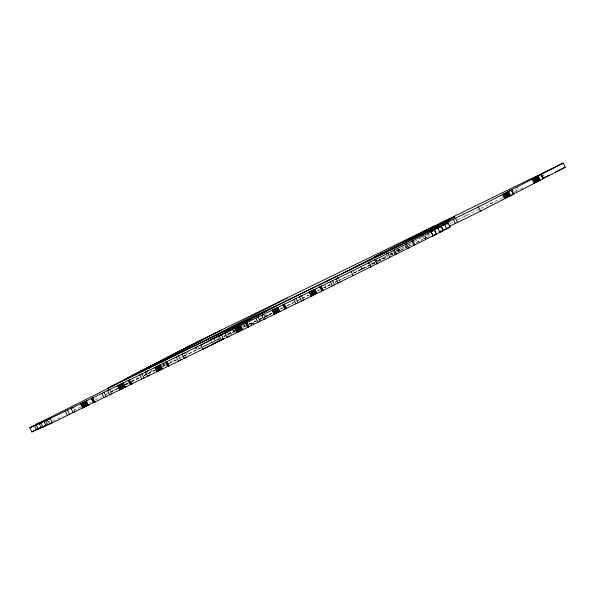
<?xml version="1.0" encoding="UTF-8"?>
<svg xmlns="http://www.w3.org/2000/svg" width="595" height="595" viewBox="0 0 595 595"><rect width="100%" height="100%" fill="white"/><g stroke="black" fill="none" stroke-linecap="round" stroke-linejoin="round"><path stroke-width="0.45" stroke-dasharray="2.98 2.23" d="M245.348 326.201L245.006 326.372L244.181 324.714M361.47 267.4L362.296 269.066L362.943 268.717L353.512 273.306M117.423 388.349L110.015 392.187L119.364 387.687M125.657 384.08L128.126 382.801M131.413 381.097L138.821 377.26M145.411 373.846L153.636 369.577M162.688 364.884L165.157 363.605M125.099 384.883L127.218 383.782L126.393 382.124M131.532 381.722L138.687 378.182M144.444 375.2L154.321 370.075M162.554 365.806L165.023 364.527M169.962 361.968L174.9 359.41M185.595 353.861L189.716 351.727M204.621 345.963L219.436 338.287M223.549 336.153L234.251 330.604M242.477 326.335L244.947 325.056M223.988 336.539L225.401 335.811M260.543 318.682L271.96 313.059M251.06 324.253L256.601 321.382M259.234 319.909L262.135 318.511L258.55 320.266M271.915 313.439L265.526 316.756L264.701 315.09M251.142 324.32L253.849 322.914L253.024 321.248M264.284 317.462L269.111 315L264.098 317.455M297.255 300.765L299.374 299.664M330.686 284.365L328.566 285.466L330.21 284.663M335.007 282.298L336.42 281.561M374.991 262.008L353.058 273.388L371.131 264.604M375.809 261.584L392.164 253.106M395.742 251.358L406.177 245.839M406.995 245.415L411.086 243.296M414.358 241.6L422.532 237.36M426.794 235.27L429.508 233.857L426.637 235.256M370.633 260.774L372.284 264.106L374.404 263.005L371.949 264.202M378.018 261.302L387.36 256.676M467.038 215.152L464.918 216.253L463.26 212.921M396.434 248.167L398.129 251.492L400.204 250.398L396.991 251.968M396.523 252.273L405.939 247.594L404.288 244.262M492.831 202.545L490.719 203.646L489.886 201.98M422.234 235.561L423.885 238.893L426.005 237.792L424.354 234.46M516.981 186.614L518.632 189.939L516.519 191.04L515.687 189.374M411.219 243.355L408.259 244.843M201.103 347.763L184.532 355.922M234.846 331.303L224.129 336.577M351.496 274.317L334.873 282.469M52.903 421.082L62.877 416.098M73.676 410.699L81.151 406.965M89.458 402.815L91.117 401.982M95.274 399.907L101.916 396.59M106.074 394.515L109.398 392.849M110.224 392.44L117.706 388.699M126.006 384.548L128.505 383.306M377.832 260.603L384.891 256.988L382.54 258.104M393.317 253.842L390.551 255.21L389.725 253.544M162.673 366.542L164.726 365.531M317.7 290.791L319.046 290.129M405.18 246.367L405.946 245.988M446.897 225.059L449.351 223.861M450.17 223.46L452.631 222.255M457.54 219.853L502.753 197.763M514.541 191.94L518.632 189.939M520.528 189.076L522.938 187.901M423.246 237.011L426.117 235.62M395.556 251.358L399.141 249.603M125.582 384.586L127.218 383.782M144.295 375.445L147.493 373.876M148.296 373.489L155.912 369.83M163 366.304L165.477 365.092M176.172 359.863L167.485 364.17M182.791 356.636L185.268 355.423M200.612 347.926L183.148 356.517M201.415 347.532L219.667 338.614L217.547 339.708L219.191 338.912M227.9 334.591L235.397 330.924M242.894 327.265L245.393 326.045M249.558 324.007L256.222 320.75L254.102 321.85L255.738 321.047M280.297 308.983L282.804 307.764M286.969 305.726L293.982 302.364M301.851 298.459L308.441 295.239M317.507 290.806L319.976 289.601M323.271 287.987L329.861 284.767M337.216 281.175L350.678 274.6M390.573 255.106L393.786 253.537M407.545 246.813L412.357 244.456M416.374 242.5L422.792 239.361M423.595 238.967L426.005 237.792M438.961 231.462L441.371 230.28M125.917 384.482L127.553 383.686M203.364 346.654L219.22 338.971M372.284 264.106L374.746 262.901M423.885 238.893L429.62 236.089M131.792 381.693L139.996 377.691M144.094 375.683L147.374 374.084M148.2 373.682L154.76 370.477M176.425 359.886L169.538 363.181M180.478 357.907L183.721 356.323M249.164 324.342L255.813 321.099M259.97 319.069L263.288 317.44M264.12 317.038L272.428 312.977M280.766 308.902L282.432 308.091M287.415 305.659L294.064 302.409M298.214 300.378L301.539 298.757M302.372 298.348L309.021 295.098M329.972 284.864L325.063 287.259L325.71 286.909L324.885 285.243M362.296 269.066L371.213 264.708M372.031 264.314L374.463 263.124M378.517 261.146L387.434 256.78L386.609 255.121M400.145 250.577L408.349 246.568M409.167 246.166L411.628 244.962M416.545 242.559L422.286 239.755M425.566 238.149L429.664 236.148L427.969 232.757M253.849 322.914L250.272 324.662L249.439 322.996M398.129 251.492L399.55 250.807L398.724 249.141M323.866 287.772L325.71 286.909L324.855 285.25M243.816 326.893L245.49 326.09M543.198 174.841L544.023 176.499M405.783 245.296L407.025 247.795M402.168 245.363L403.819 248.695M399.119 248.963L399.877 250.681M398.977 249.022L399.803 250.688M398.836 249.134L399.662 250.8M398.501 249.312L399.327 250.971M398.36 249.312L399.186 250.978M397.884 249.543L398.71 251.209M391.837 252.496L392.663 254.162M391.146 252.838L391.971 254.504M390.439 253.187L391.265 254.853M379.312 258.535L380.138 260.201M361.329 267.408L362.154 269.074M360.853 267.638L361.678 269.297M353.4 271.283L354.226 272.949M338.644 278.698L339.886 281.197M302.096 296.555L303.331 299.054M264.894 315.097L265.72 316.763M264.173 315.082L265.415 317.581M249.632 323.003L250.458 324.669M243.214 323.048L244.865 326.38M233.961 330.084L235.204 332.583M233.768 330.076L235.01 332.575M233.381 329.965L234.214 331.631M231.976 328.596L233.627 331.921M230.377 331.839L231.619 334.33M230.6 332.657L231.425 334.323M227.625 332.94L228.867 335.439M218.7 337.997L219.525 339.663M214.096 338.072L215.754 341.404M211.537 341.5L212.363 343.166M197.339 345.479L198.99 348.804M195.963 346.171L197.614 349.496M195.324 346.491L196.982 349.823M194.743 346.788L196.402 350.113M185.038 354.784L185.863 356.45M162.42 362.526L164.071 365.851M148.482 372.649L149.308 374.307M110.157 390.342L111.391 392.841M73.602 408.2L74.844 410.699M48.842 421.082L49.668 422.748M47.697 420.665L48.53 422.331M47.511 420.658L48.336 422.324"/><path stroke-width="0.89" d="M156.269 363.567L150.654 366.252M449.396 226.36L480.477 211.173L513.864 193.977L511.826 189.79L478.41 207.015L236.922 325.086M513.864 193.977L511.544 195.071M512.355 194.654L565.25 167.225L563.182 163.067L200.575 340.184L107.948 388.029L427.552 231.924L448.028 222.887L437.66 228.153L441.245 226.405L443.312 230.57L432.944 235.836L436.529 234.08L434.462 229.923L405.366 244.463L406.4 244.002L408.468 248.167L407.434 248.628M199.794 341.032L192.676 344.602L197.659 342.162M437.92 225.393L448.228 220.18L436.879 225.81L440.739 223.936M416.916 235.984L416.329 236.289L417.578 235.709M428.147 230.488L431.487 228.725M435.302 226.74L431.717 228.547L434.61 227.126M435.614 226.636L438.455 225.215M127.598 378.07L136.285 373.697L135.058 374.315M129.65 377.022L139.81 371.964M187.15 347.212L188.37 346.647M427.046 230.986L427.812 230.615L427.411 230.808M163.268 359.603L188.831 346.744L186.495 347.897M140.442 371.83L142.495 370.73L128.989 377.334M430.378 229.35L432.721 228.116M511.826 189.79L509.476 190.906L563.182 163.067M45.636 420.695L93.036 397.691L92.426 398.033L94.493 402.198L95.133 401.848L52.36 422.777L47.704 424.852L45.636 420.695L49.668 418.679L40.877 422.814L42.944 426.979L51.735 422.844L50.084 423.573M111.808 393.667L109.688 394.768L107.621 390.603L130.022 379.617L129.405 379.96L131.473 384.125L132.112 383.775L94.493 402.198M303.748 299.887L301.628 300.988L299.56 296.823L321.553 286.039L320.921 286.381L322.988 290.546L323.62 290.204L285.994 308.619L283.927 304.462L284.574 304.112L261.644 315.35L263.711 319.515L265.831 318.414M285.994 308.619L286.634 308.277L248.762 326.819L246.694 322.654L247.334 322.304L225.089 333.207L227.156 337.372L229.276 336.272M193.048 344.527C193.985 343.999 190.355 345.769 193.055 344.438M415.057 236.944L416.076 236.431M176.12 353.304C171.538 355.408 183.29 349.734 175.614 353.564M190.883 345.546L190.318 345.814M434 227.476L433.115 227.937M248.762 326.819L249.402 326.469L168.712 365.925L166.645 361.767L167.262 361.418L129.405 379.96M168.712 365.925L169.33 365.583M429.724 229.343L430.832 229.06M421.967 233.575L420.71 234.207L425.209 232.043M452.609 217.896L452.088 218.172L454.944 216.818L406.043 241.503L433.242 227.424M433.324 227.811L432.848 227.982L433.212 227.788M39.753 428.221L31.87 431.911L29.75 427.775L40.096 422.517L36.704 424.272M36.511 424.265L126.438 379.141L236.267 325.406M111.562 386.326L113.682 385.225M137.906 372.715L150.23 366.609M148.43 367.264L145.924 368.558L146.801 368.134M152.692 365.055L151.056 365.903L170.765 356.108L168.021 357.379M153.19 364.795L168.288 357.335M156.463 363.099L158.099 362.251M179.839 350.976L182.345 349.682M123.031 380.718L125.151 379.625M176.834 352.731L178.887 351.697M149.561 367.1L150.899 366.408L146.571 368.498M154.306 364.646L133.756 374.954M193.62 344.26L162.494 359.96M196.767 342.631L176.165 352.887L178.44 351.757M136.619 374.017L221.392 330.069M73.192 407.367L71.073 408.468L73.14 412.625L75.253 411.532M148.118 368.461L150.238 367.368M164.599 360.414L166.719 359.313M92.426 398.033L109.74 389.509L107.621 390.603M181.081 352.359L183.201 351.258M202.553 341.805L287.325 297.857M215.487 335.55L217.599 334.45M147.657 370.983L145.537 372.076L147.605 376.241L149.724 375.14M252.035 317.685L254.154 316.592M38.772 428.437L40.802 427.381M166.645 361.767L184.212 353.118L182.092 354.218L184.153 358.383L186.272 357.283M229.358 330.158L225.966 331.921L236.527 326.662L233.136 328.418M214.289 338.079L200.731 345.115L202.791 349.272L219.942 340.496M217.681 336.324L229.551 330.173M232.942 328.41L244.813 322.259M248.204 320.504L260.075 314.346M263.459 312.591L277.039 305.555M289.46 299.404L291.58 298.303M182.092 354.218L227.208 332.107L225.089 333.207M326.499 281.301L328.618 280.2M246.694 322.654L263.764 314.249L261.644 315.35M359.73 264.693L349.406 270.048L434.179 226.1L423.863 231.448M370.216 259.941L372.336 258.84M283.927 304.462L301.68 295.722L299.56 296.823M413.994 237.517L414.722 237.137M418.359 235.233L419.23 234.78M419.601 234.623L420.397 234.214M420.628 234.125L422.316 233.218M423.99 232.385L424.964 231.879M427.664 230.406L430.802 228.852L428.906 229.804M431.211 228.629L432.491 227.93L430.207 229.09M424.421 232.325L423.766 232.66L432.766 228.116M424.808 232.124L425.864 231.7L423.216 232.987L427.277 230.972L422.1 233.523M427.634 230.659L429.597 229.744L429.248 229.915M429.121 229.975L430.602 229.142M430.044 229.41L430.668 229.082M131.473 384.125L169.188 365.642M435.756 226.613L438.069 225.423M447.12 220.738L447.626 220.477L444.048 222.277M396.017 247.334L398.137 246.233M320.921 286.381L338.228 277.865L336.108 278.966L338.176 283.123L340.295 282.03M421.818 234.728L423.938 233.627M449.738 221.02L447.619 222.121L450.095 227.052L439.727 232.318L443.111 230.562M221.333 339.663L222.917 338.845M221.295 339.79L223.333 338.733L221.898 339.433M436.336 234.073L434.268 229.915L430.877 231.671L441.245 226.405M322.988 290.546L436.529 234.08M452.721 217.837L453.278 217.547L439.17 224.464M176.894 352.939L164.376 359.075M186.488 347.525L193.784 343.895L185.097 348.261L192.75 344.527M200.522 340.69L197.942 342.021M142.361 370.841L143.023 370.499M439.028 224.538L437.615 225.252M439.14 224.806L438.203 225.282L439.727 224.516M429.821 229.655C432 228.361 428.006 230.444 429.664 229.633M181.073 350.373L186.458 347.673L186.064 347.859M164.25 359.068L165.73 358.302M157.757 362.853L140.606 371.317L144.525 369.369M417.69 235.605L415.801 236.594M187.455 347.257L190.214 345.717M170.125 356.174C173.286 354.613 161.409 360.473 168.973 356.665M175.503 353.653L170.044 356.383M192.319 344.654L201.913 339.946L189.121 346.424M170.036 356.457L168.973 357M157.735 362.474L162.785 359.96L162.39 360.154M134.522 374.508L132.968 375.281L142.272 370.603M437.213 225.453L433.457 227.32M415.801 236.587L415.384 236.795M432.989 227.982L433.926 227.476M29.75 427.775L40.148 422.919L38.489 423.655M42.944 426.979L46.975 424.964L38.184 429.099L36.117 424.934L44.908 420.799L40.877 422.814M432.944 228.026L433.405 227.677M388.885 257.895L389.918 257.434L387.858 253.277L368.268 263.005L369.309 262.544L371.369 266.701L370.335 267.162M406.4 244.002L386.817 253.738L387.858 253.277M336.108 278.966L369.309 262.544M38.184 429.099L42.215 427.084L40.557 427.82M424.287 232.162L427.53 230.548M432.818 228.071L433.681 227.558M427.069 230.957L425.023 232.013M416.902 236.029L417.571 235.709M155.347 363.798L156.485 363.225L153.956 364.43M132.737 375.594L127.598 378.078M432.617 228.168L432.119 228.413M413.101 237.963L415.92 236.565L414.172 237.405M186.317 347.77L185.038 348.41L185.878 348.008M173.271 354.442L170.988 355.572L184.264 349.072L182.241 350.105M148.162 367.479L164.875 359.157L159.958 361.663M146.333 368.521L159.542 361.924L156.44 363.508M157.906 362.675L159.624 361.827M403.113 242.202L412.499 237.442L410.148 238.558M430.646 228.911L436.061 226.122L432.617 227.84M435.005 226.888L434.432 227.164M140.16 371.972L135.177 374.404L144.414 369.755L140.747 371.503M373.437 257.59L382.823 252.823L380.473 253.939M31.87 431.911L38.058 428.787M163.766 359.343L161.126 360.689L164.436 359.135M425.247 231.663L428.355 230.124M435.919 226.442L436.864 225.974M420.107 234.333L426.57 231.046M428.296 230.317L436.418 226.279L434.871 227.015M421.498 233.679L416.745 236.096M428.787 230.153L426.362 231.395M543.138 178.031L548.865 175.235M555.418 172.029L565.25 167.225M216.163 342.237L219.748 340.489M212.772 343.992L215.643 342.594M433.026 227.922L432.178 228.368M435.555 226.636L436.083 226.375M441.579 223.519L444.569 222.069M433.205 227.543L434.9 226.725M431.94 228.197L433.688 227.357M442.732 230.332L450.095 227.052M541.398 174.454L543.533 178.597M541.301 174.521L543.369 178.686M541.175 174.551L543.242 178.716M540.996 174.685L543.064 178.85M538.148 176.157L540.215 180.322M537.724 176.38L539.791 180.545M537.196 176.648L539.263 180.813M536.593 176.953L538.654 181.118M535.916 177.288L537.984 181.453M535.195 177.652L537.263 181.817M534.436 178.024L536.504 182.189M533.663 178.411L535.723 182.576M532.882 178.798L534.95 182.963M532.116 179.169L534.184 183.334M511.722 189.835L513.79 193.992M511.633 189.909L513.701 194.067M511.499 189.931L513.567 194.096M511.328 190.065L513.396 194.23M508.48 191.545L510.547 195.703M508.048 191.761L510.116 195.926M507.528 192.029L509.595 196.194M506.918 192.334L508.985 196.499M506.248 192.676L508.316 196.833M505.519 193.033L507.587 197.198M504.768 193.412L506.828 197.57M503.987 193.792L506.055 197.957M503.206 194.178L505.274 198.343M502.44 194.558L504.508 198.715M478.41 207.015L480.477 211.173M455.473 218.216L457.54 222.381M453.353 219.317L455.42 223.482M444.629 224.65L446.696 228.815M441.051 226.397L442.702 229.73M437.853 228.16L439.921 232.325M433.101 235.858L431.04 231.693L433.056 235.88M412.856 240.782L414.923 244.947M411.822 241.243L413.889 245.408M394.306 250.049L396.374 254.214M393.273 250.51L395.34 254.675M375.757 259.316L377.825 263.481M374.724 259.777L376.791 263.942M351.169 271.603L353.237 275.768M332.493 280.662L334.561 284.827M330.374 281.762L332.441 285.927M321.129 286.225L322.78 289.557M320.757 286.396L322.825 290.561M320.288 286.626L322.349 290.791M319.708 286.909L321.776 291.074M314.896 289.259L316.964 293.424M314.242 289.579L316.309 293.744M313.55 289.921L315.618 294.079M312.844 290.271L314.911 294.436M312.13 290.628L314.197 294.785M311.43 290.977L313.498 295.142M310.754 291.319L312.821 295.484M310.114 291.639L312.182 295.804M309.534 291.937L311.601 296.102M309.021 292.197L311.088 296.362M295.946 298.526L298.013 302.684M293.826 299.62L295.894 303.785M285.637 306.67L286.47 308.336M284.269 304.283L286.336 308.448M284.142 304.29L286.21 308.455M283.778 304.469L285.845 308.634M283.302 304.7L285.369 308.857M282.722 304.982L284.789 309.14M277.902 307.332L279.97 311.497M277.248 307.652L279.315 311.817M276.563 307.994L278.624 312.159M275.849 308.344L277.917 312.509M275.143 308.701L277.211 312.866M274.444 309.05L276.504 313.215M273.767 309.393L275.835 313.55M273.127 309.712L275.195 313.877M272.547 310.01L274.615 314.167M272.041 310.27L274.109 314.428M258.029 317.053L260.097 321.218M255.91 318.154L257.977 322.312M246.91 322.483L248.978 326.648M246.546 322.661L248.613 326.826M246.07 322.892L248.137 327.049M245.49 323.174L247.557 327.332M240.67 325.524L242.738 329.69M240.016 325.852L242.083 330.009M239.324 326.186L241.392 330.351M238.617 326.536L240.685 330.701M237.911 326.893L239.971 331.058M237.204 327.243L239.272 331.408M236.535 327.585L238.595 331.75M235.895 327.904L237.963 332.07M235.315 328.202L237.383 332.36M234.809 328.462L236.877 332.627M221.474 334.911L223.542 339.076M219.362 336.011L221.422 340.176M178.478 355.922L180.545 360.087M176.358 357.022L178.426 361.187M167.812 363.255L168.638 364.921M167.277 362.429L168.519 364.928M166.496 361.775L168.564 365.932M166.027 361.998L168.088 366.163M165.447 362.281L167.507 366.446M160.62 364.638L162.688 368.803M159.966 364.958L162.033 369.123M159.281 365.3L161.342 369.465M158.575 365.65L160.635 369.815M157.861 366.007L159.929 370.164M157.162 366.356L159.222 370.521M156.485 366.699L158.553 370.856M155.845 367.018L157.913 371.183M155.265 367.308L157.333 371.473M154.76 367.576L156.827 371.734M141.922 373.779L143.99 377.944M139.803 374.88L141.87 379.045M130.982 382.28L131.807 383.946M130.863 382.295L131.688 383.961M129.256 379.967L131.324 384.132M128.78 380.198L130.848 384.363M128.2 380.48L130.268 384.645M123.388 382.83L125.456 386.995M122.734 383.15L124.801 387.315M122.049 383.492L124.11 387.657M121.335 383.842L123.403 388.007M120.621 384.199L122.689 388.364M119.922 384.548L121.99 388.714M119.245 384.891L121.313 389.056M118.606 385.21L120.673 389.375M118.026 385.508L120.093 389.673M117.52 385.768L119.588 389.933M104.006 392.306L106.074 396.471M101.886 393.407L103.954 397.572M92.894 397.75L93.72 399.416M92.642 397.869L94.828 402.019M92.27 398.04L94.337 402.205M91.794 398.271L93.861 402.436M91.213 398.553L93.281 402.718M86.409 400.904L88.477 405.069M85.754 401.223L87.822 405.388M85.063 401.565L87.13 405.723M84.356 401.915L86.424 406.073M83.65 402.265L85.71 406.43M82.943 402.622L85.011 406.779M82.266 402.956L84.334 407.121M81.634 403.284L83.702 407.441M81.054 403.574L83.122 407.739M80.541 403.834L82.608 407.999M67.458 410.171L69.526 414.328M65.338 411.264L67.406 415.429M50.292 418.62L52.36 422.777M43.978 421.431L46.046 425.596M39.218 423.551L41.286 427.716M34.458 425.67L36.526 429.835M214.096 338.072L210.704 339.834L221.266 334.568L214.096 338.072M244.619 322.252L241.228 324.007L251.789 318.749L244.619 322.252M259.881 314.346L256.49 316.101L267.043 310.843L259.881 314.346"/></g></svg>
